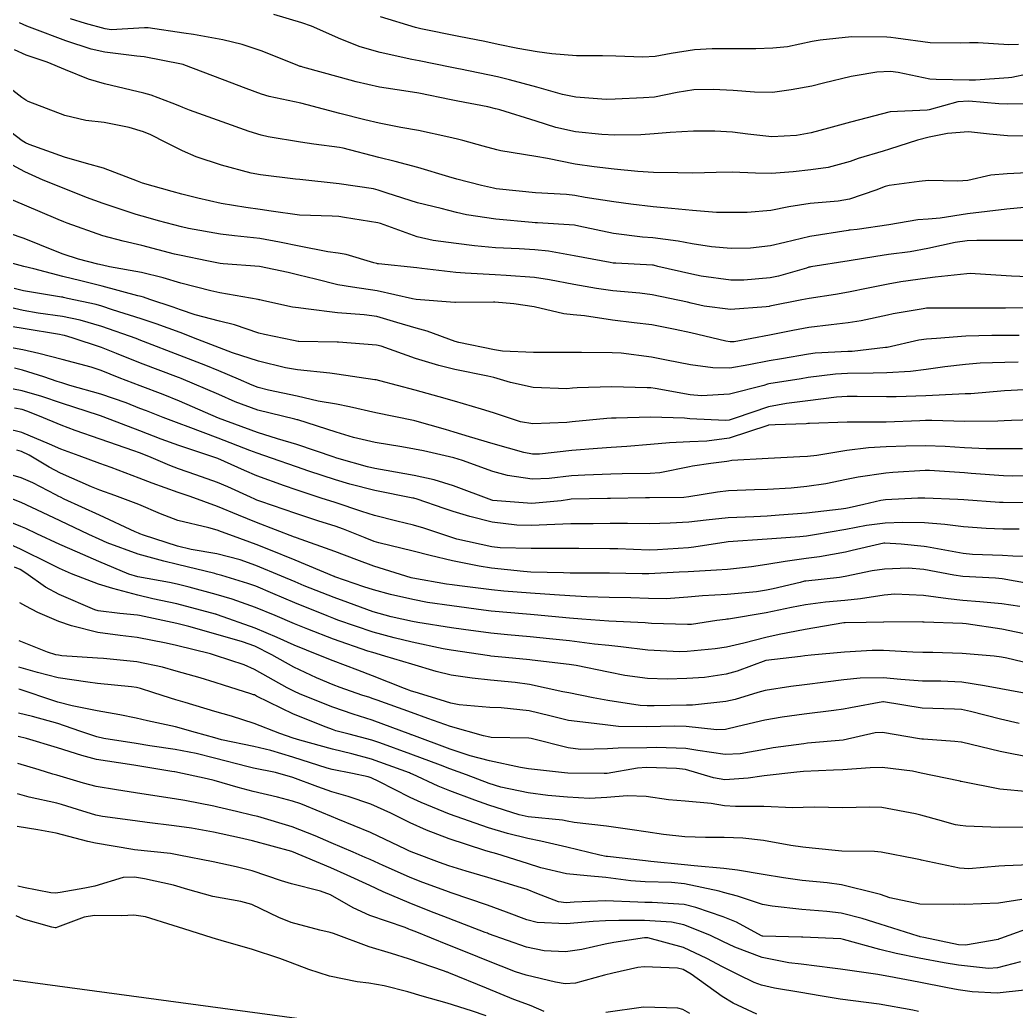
# Model space of a CAD drawing. Header units: metres. Extents: x 307586 to 320046, y 7427249 to 7434250.
# Drawn here: x 319321.3 to 319372, y 7429033.7 to 7429084.1 of the extents above; entities that cross this region are included whole.
import ezdxf

# ---------------------------------------------------------------- set-up
doc = ezdxf.new("R2010")
doc.units = ezdxf.units.M
doc.header["$MEASUREMENT"] = 0
for name, color, linetype in [('Curvas de Nivel 1m', 11, 'Continuous'), ('Curvas de Nivel 5m', 15, 'Continuous'), ('Hidrografia', 140, 'Continuous')]:
    doc.layers.add(name, color=color, linetype=linetype)

msp = doc.modelspace()

# ---------------------------------------------------------------- linework, layer by layer
at = {"layer": 'Curvas de Nivel 1m', "flags": 128}
for points, elevation in [([(319372.583, 7429081.36), (319371.786, 7429081.193), (319371.61, 7429081.173), (319369.939, 7429081.056), (319369.608, 7429081.054), (319367.938, 7429081.085), (319367.608, 7429081.101), (319366.003, 7429081.436), (319365.613, 7429081.493), (319364.91, 7429081.451), (319363.802, 7429081.275), (319363.609, 7429081.237), (319362.194, 7429080.894), (319361.602, 7429080.749), (319360.548, 7429080.551), (319359.597, 7429080.432), (319358.686, 7429080.434), (319357.598, 7429080.518), (319356.576, 7429080.572), (319355.598, 7429080.559), (319354.741, 7429080.428), (319353.592, 7429080.194), (319353.039, 7429080.148), (319351.59, 7429080.079), (319351.131, 7429080.073), (319349.591, 7429080.187), (319348.907, 7429080.326), (319347.598, 7429080.695), (319346.204, 7429081.074), (319345.606, 7429081.215), (319343.71, 7429081.61), (319343.612, 7429081.629), (319343.185, 7429081.714), (319341.616, 7429082.033), (319341.24, 7429082.11), (319339.62, 7429082.452), (319338.602, 7429082.745), (319337.626, 7429083.137), (319336.133, 7429083.795), (319335.635, 7429083.974), (319334.217, 7429084.4)], 811), ([(319372.122, 7429082.871), (319371.628, 7429082.846), (319370.071, 7429082.943), (319369.629, 7429082.95), (319369.162, 7429082.931), (319367.628, 7429082.951), (319365.878, 7429083.19), (319365.631, 7429083.23), (319365.43, 7429083.242), (319363.631, 7429083.251), (319362.026, 7429083.089), (319361.628, 7429083.011), (319360.372, 7429082.756), (319359.625, 7429082.675), (319358.754, 7429082.653), (319357.624, 7429082.64), (319356.529, 7429082.645), (319355.623, 7429082.598), (319354.448, 7429082.404), (319353.62, 7429082.257), (319352.999, 7429082.216), (319351.62, 7429082.28), (319350.947, 7429082.289), (319349.619, 7429082.283), (319348.366, 7429082.394), (319347.621, 7429082.496), (319346.635, 7429082.657), (319345.625, 7429082.87), (319344.948, 7429083.012), (319343.629, 7429083.279), (319341.694, 7429083.668), (319341.632, 7429083.682), (319341.426, 7429083.732), (319339.638, 7429084.272)], 812), ([(319372.724, 7429078.206), (319371.571, 7429078.217), (319370.643, 7429078.309), (319369.573, 7429078.421), (319368.508, 7429078.342), (319367.57, 7429078.15), (319366.989, 7429078.006), (319365.564, 7429077.546), (319365.238, 7429077.445), (319363.963, 7429077.058), (319363.555, 7429076.916), (319362.428, 7429076.602), (319361.548, 7429076.483), (319360.66, 7429076.385), (319359.545, 7429076.295), (319358.742, 7429076.325), (319357.545, 7429076.374), (319356.736, 7429076.357), (319355.544, 7429076.326), (319354.779, 7429076.337), (319353.544, 7429076.354), (319352.743, 7429076.4), (319351.547, 7429076.53), (319350.529, 7429076.639), (319349.55, 7429076.783), (319348.148, 7429077.057), (319347.555, 7429077.159), (319345.777, 7429077.461), (319345.56, 7429077.506), (319344.876, 7429077.69), (319343.84, 7429077.98), (319343.566, 7429078.05), (319343.126, 7429078.156), (319341.571, 7429078.489), (319340.669, 7429078.642), (319339.574, 7429078.855), (319338.846, 7429079.032), (319337.579, 7429079.354), (319335.914, 7429079.797), (319335.584, 7429079.878), (319333.98, 7429080.218), (319333.588, 7429080.332), (319332.798, 7429080.63), (319331.595, 7429081.079), (319329.637, 7429081.836), (319329.603, 7429081.846), (319329.587, 7429081.854), (319329.506, 7429081.871), (319327.608, 7429082.236), (319327.232, 7429082.28), (319325.611, 7429082.479), (319324.911, 7429082.633), (319323.619, 7429083.045), (319321.899, 7429083.697), (319321.63, 7429083.804), (319321.256, 7429083.974)], 809), ([(319372.574, 7429076.328), (319371.547, 7429076.281), (319370.71, 7429076.213), (319369.541, 7429075.95), (319369.036, 7429075.903), (319367.541, 7429075.942), (319367.074, 7429075.89), (319365.537, 7429075.692), (319365.336, 7429075.643), (319364.866, 7429075.45), (319363.528, 7429074.997), (319362.939, 7429074.888), (319361.526, 7429074.769), (319360.426, 7429074.599), (319359.522, 7429074.425), (319358.313, 7429074.32), (319357.521, 7429074.312), (319356.744, 7429074.324), (319355.521, 7429074.416), (319354.466, 7429074.52), (319353.523, 7429074.612), (319352.382, 7429074.744), (319351.525, 7429074.858), (319350.07, 7429075.082), (319349.528, 7429075.181), (319349.118, 7429075.225), (319347.529, 7429075.318), (319345.705, 7429075.504), (319345.531, 7429075.526), (319345.396, 7429075.547), (319344.785, 7429075.691), (319343.537, 7429076.011), (319343.119, 7429076.135), (319341.546, 7429076.6), (319340.388, 7429076.904), (319339.553, 7429077.119), (319337.745, 7429077.593), (319337.561, 7429077.627), (319336.244, 7429077.793), (319335.564, 7429077.89), (319333.916, 7429078.174), (319333.567, 7429078.257), (319332.958, 7429078.447), (319331.574, 7429078.928), (319329.915, 7429079.531), (319329.581, 7429079.66), (319329.429, 7429079.72), (319329.031, 7429079.878), (319327.974, 7429080.281), (319327.588, 7429080.393), (319326.951, 7429080.545), (319325.592, 7429080.87), (319324.768, 7429081.105), (319323.599, 7429081.584), (319322.664, 7429081.959), (319321.608, 7429082.329), (319321, 7429082.588)], 808), ([(319372.778, 7429074.604), (319371.524, 7429074.493), (319370.53, 7429074.372), (319369.521, 7429074.243), (319368.14, 7429074.032), (319367.519, 7429073.98), (319367.006, 7429073.937), (319365.515, 7429073.683), (319363.919, 7429073.456), (319363.554, 7429073.418), (319363.512, 7429073.412), (319363.455, 7429073.403), (319361.509, 7429073.089), (319360.221, 7429072.788), (319359.504, 7429072.623), (319358.484, 7429072.506), (319357.502, 7429072.488), (319356.493, 7429072.561), (319355.505, 7429072.723), (319354.79, 7429072.851), (319353.507, 7429073.02), (319352.975, 7429073.063), (319351.509, 7429073.243), (319349.747, 7429073.628), (319349.513, 7429073.669), (319347.643, 7429073.787), (319347.514, 7429073.796), (319347.37, 7429073.806), (319345.516, 7429073.972), (319344.019, 7429074.203), (319343.519, 7429074.319), (319342.725, 7429074.514), (319341.524, 7429074.803), (319339.978, 7429075.296), (319339.53, 7429075.459), (319339.294, 7429075.517), (319337.533, 7429075.78), (319335.536, 7429075.997), (319335.322, 7429076.017), (319333.539, 7429076.229), (319333.052, 7429076.323), (319331.546, 7429076.732), (319330.262, 7429077.154), (319329.557, 7429077.451), (319328.718, 7429077.883), (319327.946, 7429078.274), (319327.568, 7429078.424), (319326.841, 7429078.636), (319325.573, 7429078.89), (319324.646, 7429079.006), (319323.576, 7429079.252), (319321.709, 7429079.969), (319321.584, 7429080.033), (319321.386, 7429080.171), (319319.599, 7429081.549)], 807), ([(319373.046, 7429072.885), (319371.508, 7429072.896), (319370.008, 7429072.885), (319369.508, 7429072.877), (319368.9, 7429072.792), (319367.504, 7429072.482), (319366.608, 7429072.323), (319365.5, 7429072.176), (319364.86, 7429072.085), (319363.497, 7429071.86), (319361.552, 7429071.547), (319361.493, 7429071.538), (319361.456, 7429071.528), (319361.336, 7429071.492), (319359.914, 7429071.078), (319359.485, 7429070.999), (319358.133, 7429070.88), (319357.483, 7429070.873), (319355.963, 7429071.078), (319355.487, 7429071.176), (319353.765, 7429071.577), (319353.543, 7429071.629), (319353.493, 7429071.634), (319351.617, 7429071.732), (319351.494, 7429071.745), (319351.332, 7429071.775), (319349.498, 7429072.111), (319348.197, 7429072.347), (319347.501, 7429072.423), (319346.708, 7429072.461), (319345.501, 7429072.526), (319344.423, 7429072.617), (319343.503, 7429072.734), (319342.332, 7429072.894), (319341.506, 7429073.076), (319339.634, 7429073.749), (319339.513, 7429073.786), (319337.807, 7429074.067), (319337.516, 7429074.11), (319337.174, 7429074.125), (319335.517, 7429074.18), (319334.083, 7429074.386), (319333.519, 7429074.472), (319332.789, 7429074.569), (319331.522, 7429074.778), (319330.345, 7429075.042), (319329.527, 7429075.255), (319329.04, 7429075.389), (319327.532, 7429075.806), (319327.266, 7429075.903), (319325.543, 7429076.573), (319324.675, 7429076.804), (319323.551, 7429077.133), (319321.747, 7429077.781), (319321.561, 7429077.861), (319321.39, 7429077.972), (319319.576, 7429079.335)], 806), ([(319373.342, 7429069.465), (319371.464, 7429069.456), (319371.381, 7429069.454), (319369.464, 7429069.455), (319369.399, 7429069.456), (319367.463, 7429069.451), (319367.437, 7429069.446), (319367.279, 7429069.422), (319365.743, 7429069.154), (319365.459, 7429069.095), (319364.112, 7429068.798), (319363.455, 7429068.696), (319362.589, 7429068.607), (319361.453, 7429068.464), (319360.632, 7429068.317), (319359.449, 7429068.075), (319357.651, 7429067.743), (319357.445, 7429067.729), (319357.226, 7429067.761), (319355.449, 7429068.186), (319354.648, 7429068.37), (319353.453, 7429068.592), (319352.565, 7429068.704), (319351.455, 7429068.841), (319350.029, 7429069.053), (319349.458, 7429069.103), (319348.975, 7429069.154), (319347.461, 7429069.509), (319346.43, 7429069.67), (319345.464, 7429069.748), (319345.393, 7429069.752), (319343.463, 7429069.73), (319343.43, 7429069.734), (319341.465, 7429069.893), (319341.269, 7429069.929), (319339.472, 7429070.338), (319338.216, 7429070.51), (319337.472, 7429070.642), (319336.336, 7429070.929), (319335.476, 7429071.129), (319334.933, 7429071.263), (319333.48, 7429071.564), (319331.627, 7429071.703), (319331.482, 7429071.719), (319330.795, 7429071.857), (319329.487, 7429072.125), (319329.159, 7429072.203), (319327.494, 7429072.635), (319326.546, 7429072.861), (319325.501, 7429073.135), (319323.692, 7429073.766), (319323.511, 7429073.837), (319323.234, 7429073.953), (319321.52, 7429074.695), (319320.305, 7429075.202)], 804), ([(319372.156, 7429068.065), (319371.45, 7429068.06), (319370.766, 7429068.061), (319369.449, 7429068.019), (319367.947, 7429067.912), (319367.447, 7429067.87), (319367.056, 7429067.815), (319365.443, 7429067.454), (319365.352, 7429067.441), (319363.65, 7429067.248), (319363.44, 7429067.235), (319361.771, 7429067.152), (319361.437, 7429067.112), (319360.062, 7429066.875), (319359.432, 7429066.774), (319358.387, 7429066.568), (319357.426, 7429066.402), (319356.561, 7429066.414), (319355.428, 7429066.562), (319354.204, 7429066.799), (319353.434, 7429066.957), (319351.887, 7429067.153), (319351.436, 7429067.178), (319349.87, 7429067.192), (319349.436, 7429067.188), (319347.9, 7429067.189), (319347.436, 7429067.191), (319345.853, 7429067.26), (319345.438, 7429067.325), (319343.625, 7429067.698), (319343.443, 7429067.751), (319342.011, 7429068.284), (319341.45, 7429068.437), (319340.468, 7429068.725), (319339.456, 7429069.022), (319338.806, 7429069.11), (319337.457, 7429069.205), (319335.845, 7429069.41), (319335.46, 7429069.461), (319335.163, 7429069.506), (319333.708, 7429069.826), (319333.505, 7429069.871), (319333.463, 7429069.879), (319333.407, 7429069.887), (319331.467, 7429070.229), (319330.999, 7429070.323), (319329.471, 7429070.726), (319328.585, 7429070.994), (319327.477, 7429071.261), (319325.842, 7429071.553), (319325.48, 7429071.632), (319325.249, 7429071.692), (319324.261, 7429071.938), (319323.487, 7429072.19), (319323.09, 7429072.353), (319321.498, 7429072.995), (319319.996, 7429073.495)], 803), ([(319372.101, 7429066.692), (319371.433, 7429066.679), (319370.167, 7429066.647), (319369.431, 7429066.588), (319368.375, 7429066.459), (319367.426, 7429066.324), (319366.624, 7429066.229), (319365.424, 7429066.165), (319364.729, 7429066.141), (319363.423, 7429066.119), (319362.805, 7429066.086), (319361.419, 7429065.916), (319361.055, 7429065.857), (319359.414, 7429065.592), (319359.348, 7429065.577), (319359.155, 7429065.514), (319357.408, 7429065.078), (319355.981, 7429064.98), (319355.408, 7429065.037), (319353.625, 7429065.364), (319353.411, 7429065.387), (319353.218, 7429065.39), (319351.411, 7429065.443), (319349.647, 7429065.391), (319349.41, 7429065.374), (319349.124, 7429065.348), (319347.41, 7429065.407), (319346.265, 7429065.671), (319345.417, 7429065.921), (319345.112, 7429065.989), (319343.422, 7429066.33), (319342.604, 7429066.534), (319341.43, 7429066.89), (319339.678, 7429067.508), (319339.44, 7429067.565), (319337.497, 7429067.724), (319337.442, 7429067.726), (319335.487, 7429067.755), (319335.442, 7429067.757), (319335.207, 7429067.802), (319333.729, 7429068.101), (319333.447, 7429068.184), (319332.209, 7429068.601), (319331.452, 7429068.792), (319330.214, 7429069.104), (319329.458, 7429069.359), (319329.078, 7429069.495), (319327.891, 7429069.894), (319327.572, 7429070.006), (319327.464, 7429070.034), (319327.29, 7429070.077), (319325.469, 7429070.569), (319324.377, 7429070.842), (319323.474, 7429071.064), (319321.998, 7429071.444), (319321.479, 7429071.574), (319319.896, 7429071.986)], 802), ([(319373.413, 7429065.34), (319371.412, 7429065.238), (319369.705, 7429065.092), (319369.41, 7429065.082), (319369.086, 7429065.071), (319367.408, 7429064.978), (319365.902, 7429064.941), (319365.408, 7429064.939), (319363.911, 7429064.952), (319363.408, 7429064.95), (319362.854, 7429064.915), (319361.405, 7429064.732), (319360.306, 7429064.599), (319359.402, 7429064.425), (319357.707, 7429063.846), (319357.395, 7429063.754), (319357.199, 7429063.738), (319355.396, 7429063.821), (319355.116, 7429063.843), (319353.396, 7429063.908), (319351.647, 7429063.858), (319351.395, 7429063.848), (319351.167, 7429063.84), (319349.393, 7429063.661), (319349.123, 7429063.634), (319347.392, 7429063.562), (319346.763, 7429063.666), (319345.397, 7429064.119), (319344.782, 7429064.303), (319343.403, 7429064.712), (319342.637, 7429064.943), (319341.408, 7429065.274), (319339.6, 7429065.748), (319339.414, 7429065.799), (319339.356, 7429065.808), (319337.418, 7429066.097), (319337.064, 7429066.138), (319335.421, 7429066.311), (319334.813, 7429066.415), (319333.427, 7429066.745), (319332.103, 7429067.17), (319331.437, 7429067.429), (319330.347, 7429067.861), (319329.446, 7429068.206), (319328.221, 7429068.659), (319327.453, 7429068.913), (319326.004, 7429069.368), (319325.459, 7429069.548), (319325.164, 7429069.628), (319323.709, 7429069.946), (319323.506, 7429069.992), (319323.463, 7429070.002), (319323.398, 7429070.016), (319321.467, 7429070.337), (319320.99, 7429070.452)], 801), ([(319372.323, 7429062.296), (319371.382, 7429062.282), (319370.473, 7429062.288), (319369.382, 7429062.343), (319368.391, 7429062.413), (319367.383, 7429062.448), (319366.388, 7429062.425), (319365.382, 7429062.384), (319364.491, 7429062.339), (319363.38, 7429062.209), (319361.851, 7429061.956), (319361.377, 7429061.902), (319360.993, 7429061.878), (319359.376, 7429061.796), (319357.533, 7429061.696), (319357.374, 7429061.669), (319357.267, 7429061.648), (319356.467, 7429061.549), (319355.525, 7429061.404), (319355.37, 7429061.371), (319353.864, 7429061.076), (319353.365, 7429061.031), (319351.952, 7429061.013), (319351.364, 7429060.995), (319350.039, 7429060.947), (319349.362, 7429060.91), (319348.227, 7429060.78), (319347.359, 7429060.74), (319346.102, 7429060.932), (319345.365, 7429061.141), (319343.812, 7429061.696), (319343.374, 7429061.831), (319341.835, 7429062.181), (319341.378, 7429062.28), (319340.721, 7429062.395), (319339.376, 7429062.617), (319338.273, 7429062.873), (319337.383, 7429063.139), (319335.426, 7429063.766), (319335.393, 7429063.773), (319335.278, 7429063.801), (319333.397, 7429064.264), (319332.251, 7429064.687), (319331.405, 7429065.058), (319329.495, 7429065.869), (319329.413, 7429065.903), (319329.364, 7429065.921), (319327.424, 7429066.654), (319326.198, 7429067.146), (319325.436, 7429067.44), (319323.946, 7429067.942), (319323.552, 7429068.056), (319323.444, 7429068.08), (319323.293, 7429068.103), (319321.447, 7429068.411), (319320.924, 7429068.499)], 799), ([(319373.367, 7429060.914), (319371.831, 7429060.898), (319371.366, 7429060.914), (319369.72, 7429061.034), (319369.368, 7429061.062), (319367.602, 7429061.184), (319367.369, 7429061.182), (319365.724, 7429061.08), (319365.367, 7429061.049), (319363.97, 7429060.848), (319363.362, 7429060.724), (319362.322, 7429060.512), (319361.356, 7429060.367), (319360.559, 7429060.293), (319359.354, 7429060.219), (319358.677, 7429060.196), (319357.352, 7429060.15), (319356.806, 7429060.091), (319355.347, 7429059.845), (319355.09, 7429059.819), (319353.346, 7429059.801), (319353.132, 7429059.797), (319351.345, 7429059.756), (319351.201, 7429059.755), (319349.344, 7429059.724), (319349.26, 7429059.715), (319348.843, 7429059.637), (319347.341, 7429059.515), (319345.355, 7429059.668), (319345.312, 7429059.68), (319343.354, 7429060.408), (319342.366, 7429060.706), (319341.361, 7429060.94), (319339.923, 7429061.179), (319339.358, 7429061.281), (319338.979, 7429061.376), (319337.545, 7429061.777), (319337.364, 7429061.834), (319337.288, 7429061.857), (319335.374, 7429062.514), (319334.394, 7429062.794), (319333.382, 7429063.116), (319331.393, 7429063.85), (319329.401, 7429064.718), (319328.575, 7429065.053), (319327.409, 7429065.491), (319326.333, 7429065.911), (319325.418, 7429066.271), (319324.909, 7429066.44), (319323.426, 7429066.832), (319322.248, 7429067.14), (319321.433, 7429067.334), (319319.803, 7429067.621)], 798), ([(319373.147, 7429059.542), (319371.346, 7429059.552), (319371.155, 7429059.562), (319369.347, 7429059.69), (319369.032, 7429059.71), (319367.348, 7429059.779), (319366.994, 7429059.778), (319365.347, 7429059.701), (319365.121, 7429059.668), (319364.247, 7429059.451), (319363.512, 7429059.287), (319363.341, 7429059.256), (319363.091, 7429059.214), (319361.338, 7429059.016), (319359.935, 7429058.906), (319359.336, 7429058.862), (319358.645, 7429058.829), (319357.335, 7429058.772), (319356.227, 7429058.658), (319355.333, 7429058.563), (319354.392, 7429058.51), (319353.332, 7429058.478), (319352.218, 7429058.483), (319351.332, 7429058.483), (319350.478, 7429058.472), (319349.331, 7429058.468), (319348.107, 7429058.425), (319347.33, 7429058.392), (319346.588, 7429058.41), (319345.332, 7429058.558), (319344.182, 7429058.844), (319343.337, 7429059.106), (319342.882, 7429059.251), (319341.501, 7429059.728), (319341.344, 7429059.777), (319341.287, 7429059.787), (319339.347, 7429060.164), (319338.076, 7429060.494), (319337.352, 7429060.717), (319335.99, 7429061.16), (319335.359, 7429061.375), (319334.099, 7429061.813), (319333.367, 7429062.065), (319332.992, 7429062.202), (319331.378, 7429062.828), (319329.845, 7429063.406), (319329.389, 7429063.576), (319328.582, 7429063.882), (319327.721, 7429064.22), (319327.397, 7429064.349), (319326.685, 7429064.622), (319325.404, 7429065.072), (319323.832, 7429065.513), (319323.41, 7429065.641), (319323.184, 7429065.717), (319322.504, 7429065.954), (319321.418, 7429066.3), (319321.003, 7429066.39)], 797), ([(319372.167, 7429058.194), (319371.331, 7429058.209), (319370.472, 7429058.238), (319369.332, 7429058.323), (319368.372, 7429058.443), (319367.334, 7429058.515), (319366.233, 7429058.532), (319365.334, 7429058.513), (319364.392, 7429058.39), (319363.33, 7429058.184), (319361.747, 7429057.904), (319361.327, 7429057.853), (319361, 7429057.819), (319359.325, 7429057.684), (319357.335, 7429057.552), (319357.249, 7429057.541), (319355.587, 7429057.289), (319355.318, 7429057.259), (319353.742, 7429057.15), (319353.316, 7429057.14), (319351.724, 7429057.196), (319351.317, 7429057.207), (319349.733, 7429057.209), (319349.317, 7429057.209), (319347.751, 7429057.219), (319347.316, 7429057.221), (319345.737, 7429057.256), (319345.317, 7429057.307), (319343.533, 7429057.698), (319343.324, 7429057.759), (319341.85, 7429058.244), (319341.33, 7429058.399), (319340.47, 7429058.601), (319339.334, 7429058.895), (319338.684, 7429059.107), (319337.341, 7429059.561), (319336.629, 7429059.787), (319335.347, 7429060.201), (319334.754, 7429060.401), (319333.354, 7429060.916), (319332.711, 7429061.185), (319331.362, 7429061.793), (319331.207, 7429061.852), (319329.372, 7429062.455), (319328.478, 7429062.782), (319327.383, 7429063.207), (319325.522, 7429063.919), (319325.393, 7429063.963), (319325.328, 7429063.986), (319323.4, 7429064.61), (319322.407, 7429064.959), (319321.406, 7429065.248), (319319.869, 7429065.524)], 796), ([(319373.101, 7429055.343), (319371.298, 7429055.679), (319370.959, 7429055.713), (319369.299, 7429055.791), (319368.841, 7429055.856), (319367.304, 7429056.145), (319366.509, 7429056.224), (319365.304, 7429056.172), (319364.674, 7429056.074), (319363.298, 7429055.784), (319363.018, 7429055.744), (319361.294, 7429055.557), (319361.235, 7429055.55), (319361.006, 7429055.493), (319359.636, 7429055.16), (319359.289, 7429055.089), (319358.783, 7429055.013), (319357.286, 7429054.883), (319356.036, 7429054.802), (319355.285, 7429054.735), (319354.191, 7429054.663), (319353.284, 7429054.67), (319352.391, 7429054.7), (319351.284, 7429054.724), (319350.152, 7429054.753), (319349.285, 7429054.808), (319348.509, 7429054.865), (319347.286, 7429054.938), (319345.916, 7429055.044), (319345.287, 7429055.112), (319343.672, 7429055.313), (319343.29, 7429055.368), (319342.996, 7429055.41), (319341.293, 7429055.711), (319341.21, 7429055.731), (319339.301, 7429056.317), (319338.435, 7429056.634), (319337.312, 7429057.07), (319335.357, 7429057.765), (319335.323, 7429057.777), (319335.267, 7429057.801), (319333.33, 7429058.544), (319332.408, 7429058.908), (319331.338, 7429059.348), (319329.951, 7429059.864), (319329.345, 7429060.072), (319328.009, 7429060.55), (319327.352, 7429060.803), (319325.931, 7429061.34), (319325.359, 7429061.547), (319324.302, 7429061.931), (319323.368, 7429062.276), (319322.786, 7429062.535), (319321.38, 7429063.12), (319319.9, 7429063.47)], 794), ([(319372.185, 7429054.26), (319371.283, 7429054.402), (319370.157, 7429054.508), (319369.285, 7429054.572), (319368.544, 7429054.659), (319367.287, 7429054.83), (319365.836, 7429054.886), (319365.287, 7429054.835), (319364.079, 7429054.658), (319363.284, 7429054.577), (319362.298, 7429054.49), (319361.282, 7429054.355), (319360.563, 7429054.214), (319359.277, 7429053.95), (319357.358, 7429053.623), (319357.274, 7429053.615), (319357.206, 7429053.608), (319356.762, 7429053.545), (319355.475, 7429053.354), (319355.271, 7429053.341), (319353.444, 7429053.405), (319353.271, 7429053.418), (319353.116, 7429053.427), (319351.272, 7429053.521), (319349.893, 7429053.624), (319349.273, 7429053.677), (319347.458, 7429053.84), (319347.275, 7429053.855), (319347.068, 7429053.869), (319345.276, 7429054.033), (319344.887, 7429054.073), (319343.279, 7429054.292), (319342.037, 7429054.475), (319341.282, 7429054.62), (319340.147, 7429054.879), (319339.287, 7429055.11), (319338.798, 7429055.267), (319337.325, 7429055.78), (319337.293, 7429055.792), (319337.275, 7429055.798), (319335.305, 7429056.624), (319333.953, 7429057.174), (319333.317, 7429057.426), (319332.164, 7429057.837), (319331.543, 7429058.065), (319331.326, 7429058.149), (319330.91, 7429058.271), (319329.331, 7429058.635), (319328.434, 7429058.983), (319327.339, 7429059.459), (319326.116, 7429059.912), (319325.346, 7429060.183), (319324.92, 7429060.352), (319323.354, 7429061.053), (319322.767, 7429061.359), (319321.754, 7429061.964), (319321.366, 7429062.155), (319321.122, 7429062.217)], 793), ([(319372.728, 7429052.808), (319371.27, 7429053.106), (319369.464, 7429053.388), (319369.273, 7429053.406), (319367.326, 7429053.472), (319367.273, 7429053.476), (319367.216, 7429053.478), (319365.273, 7429053.464), (319365.247, 7429053.466), (319364.373, 7429053.449), (319363.301, 7429053.431), (319363.273, 7429053.43), (319363.238, 7429053.426), (319361.269, 7429053.103), (319359.936, 7429052.834), (319359.265, 7429052.683), (319358.138, 7429052.403), (319357.26, 7429052.204), (319356.686, 7429052.119), (319355.257, 7429051.97), (319354.86, 7429051.961), (319353.258, 7429052.051), (319351.871, 7429052.212), (319351.26, 7429052.274), (319350.531, 7429052.347), (319349.262, 7429052.516), (319348.245, 7429052.628), (319347.263, 7429052.715), (319346.116, 7429052.819), (319345.265, 7429052.906), (319343.872, 7429053.088), (319343.265, 7429053.177), (319341.537, 7429053.458), (319341.27, 7429053.509), (319340.184, 7429053.741), (319339.275, 7429053.992), (319337.975, 7429054.465), (319337.282, 7429054.73), (319335.76, 7429055.323), (319335.29, 7429055.517), (319334.603, 7429055.807), (319333.301, 7429056.345), (319332.498, 7429056.639), (319331.309, 7429056.954), (319330.001, 7429057.174), (319329.315, 7429057.331), (319327.567, 7429057.896), (319327.395, 7429057.97), (319327.324, 7429058), (319327.155, 7429058.071), (319325.333, 7429058.906), (319323.543, 7429059.736), (319323.342, 7429059.831), (319323.267, 7429059.866), (319323.116, 7429059.943), (319321.94, 7429060.553), (319321.351, 7429060.814), (319320.204, 7429061.132)], 792), ([(319372.733, 7429051.348), (319371.527, 7429051.638), (319371.256, 7429051.694), (319370.886, 7429051.744), (319369.258, 7429051.866), (319367.764, 7429051.918), (319367.258, 7429051.928), (319366.739, 7429051.944), (319365.259, 7429052.021), (319364.681, 7429052.023), (319363.258, 7429051.942), (319361.566, 7429051.795), (319361.255, 7429051.748), (319361.032, 7429051.715), (319359.253, 7429051.51), (319357.806, 7429050.97), (319357.242, 7429050.821), (319356.131, 7429050.66), (319355.238, 7429050.595), (319354.238, 7429050.57), (319353.238, 7429050.599), (319352.078, 7429050.759), (319351.243, 7429050.924), (319349.612, 7429051.262), (319349.248, 7429051.321), (319347.37, 7429051.539), (319347.251, 7429051.553), (319346.013, 7429051.672), (319345.254, 7429051.741), (319345.186, 7429051.749), (319343.248, 7429052.041), (319342.839, 7429052.116), (319341.254, 7429052.457), (319340.331, 7429052.665), (319339.261, 7429052.958), (319337.477, 7429053.57), (319337.271, 7429053.648), (319336.925, 7429053.783), (319335.28, 7429054.46), (319334.167, 7429054.929), (319333.288, 7429055.292), (319332.893, 7429055.43), (319331.556, 7429055.846), (319331.294, 7429055.919), (319331.202, 7429055.943), (319329.301, 7429056.401), (319328.615, 7429056.568), (319327.308, 7429056.926), (319325.723, 7429057.509), (319325.319, 7429057.685), (319324.791, 7429057.925), (319323.33, 7429058.618), (319322.433, 7429059.052), (319321.339, 7429059.56), (319320.256, 7429059.981)], 791), ([(319372.165, 7429048.308), (319371.215, 7429048.534), (319369.676, 7429048.928), (319369.219, 7429049.025), (319368.868, 7429049.044), (319367.22, 7429049.085), (319365.245, 7429049.418), (319365.223, 7429049.421), (319363.569, 7429049.107), (319363.219, 7429049.047), (319362.729, 7429048.978), (319361.216, 7429048.787), (319360.086, 7429048.629), (319359.213, 7429048.478), (319357.834, 7429048.155), (319357.208, 7429048.004), (319356.767, 7429047.985), (319355.209, 7429048.158), (319354.595, 7429048.18), (319353.209, 7429048.142), (319351.764, 7429048.157), (319351.209, 7429048.218), (319350.521, 7429048.306), (319349.211, 7429048.464), (319348.264, 7429048.694), (319347.216, 7429048.951), (319345.791, 7429049.1), (319345.217, 7429049.127), (319343.654, 7429049.26), (319343.219, 7429049.353), (319342.955, 7429049.438), (319342.011, 7429049.718), (319341.403, 7429049.906), (319341.225, 7429049.964), (319340.87, 7429050.09), (319339.233, 7429050.738), (319338.494, 7429051.02), (319337.24, 7429051.492), (319336.498, 7429051.787), (319335.25, 7429052.296), (319334.384, 7429052.681), (319333.263, 7429053.167), (319331.348, 7429053.849), (319331.289, 7429053.865), (319331.273, 7429053.872), (319331.246, 7429053.878), (319329.278, 7429054.407), (319328.053, 7429054.66), (319327.282, 7429054.834), (319326.013, 7429055.185), (319325.288, 7429055.405), (319323.907, 7429055.934), (319323.297, 7429056.201), (319322.816, 7429056.432), (319321.311, 7429057.18), (319319.512, 7429057.988)], 789), ([(319373.19, 7429046.488), (319371.789, 7429046.767), (319371.196, 7429046.888), (319369.229, 7429047.363), (319369.203, 7429047.366), (319368.89, 7429047.395), (319367.294, 7429047.509), (319367.204, 7429047.513), (319367.093, 7429047.533), (319365.207, 7429047.848), (319364.82, 7429047.831), (319363.203, 7429047.46), (319361.386, 7429047.302), (319361.2, 7429047.283), (319359.638, 7429047.064), (319359.195, 7429046.995), (319357.95, 7429046.77), (319357.191, 7429046.726), (319355.802, 7429046.945), (319355.195, 7429047.039), (319353.69, 7429047.081), (319353.195, 7429047.075), (319351.748, 7429047.049), (319351.194, 7429047.017), (319349.821, 7429046.996), (319349.195, 7429047.07), (319347.314, 7429047.546), (319347.201, 7429047.565), (319345.283, 7429047.598), (319345.202, 7429047.609), (319344.881, 7429047.683), (319343.207, 7429048.154), (319342.055, 7429048.561), (319341.214, 7429048.864), (319339.476, 7429049.492), (319339.221, 7429049.583), (319339.096, 7429049.626), (319338.691, 7429049.758), (319337.592, 7429050.14), (319337.228, 7429050.281), (319336.388, 7429050.632), (319335.237, 7429051.184), (319334.112, 7429051.811), (319333.249, 7429052.243), (319332.613, 7429052.469), (319331.258, 7429052.85), (319329.885, 7429053.242), (319329.266, 7429053.401), (319327.369, 7429053.801), (319327.272, 7429053.817), (319326.362, 7429053.909), (319325.274, 7429054.053), (319325.098, 7429054.099), (319323.282, 7429054.872), (319322.581, 7429055.246), (319321.588, 7429055.966), (319321.295, 7429056.142), (319321.001, 7429056.27)], 788), ([(319372.647, 7429044.827), (319371.169, 7429044.972), (319369.198, 7429045.364), (319369.173, 7429045.367), (319369.155, 7429045.373), (319369.066, 7429045.392), (319367.178, 7429045.788), (319366.72, 7429045.884), (319365.183, 7429046.079), (319364.568, 7429046.061), (319363.18, 7429045.96), (319362.71, 7429045.937), (319361.179, 7429045.866), (319360.834, 7429045.837), (319359.175, 7429045.651), (319359.05, 7429045.636), (319358.367, 7429045.522), (319357.172, 7429045.436), (319356.594, 7429045.546), (319355.179, 7429045.966), (319354.718, 7429046.026), (319353.18, 7429046.065), (319352.727, 7429046.04), (319351.175, 7429045.772), (319351.027, 7429045.76), (319349.175, 7429045.79), (319349.003, 7429045.806), (319347.178, 7429046.012), (319346.768, 7429046.075), (319345.184, 7429046.408), (319344.211, 7429046.666), (319343.193, 7429047.007), (319341.236, 7429047.73), (319341.211, 7429047.738), (319341.186, 7429047.747), (319339.21, 7429048.479), (319338.243, 7429048.794), (319337.217, 7429049.14), (319335.544, 7429049.797), (319335.224, 7429049.948), (319334.896, 7429050.133), (319333.235, 7429051.062), (319332.7, 7429051.291), (319331.242, 7429051.777), (319330.985, 7429051.853), (319329.249, 7429052.284), (319328.726, 7429052.403), (319327.255, 7429052.683), (319326.379, 7429052.786), (319325.258, 7429052.943), (319323.914, 7429053.283), (319323.266, 7429053.495), (319322.188, 7429053.956), (319321.586, 7429054.275), (319321.278, 7429054.452)], 787), ([(319372.837, 7429043.032), (319371.149, 7429043.015), (319369.445, 7429043.092), (319369.15, 7429043.115), (319368.915, 7429043.158), (319368.024, 7429043.407), (319367.333, 7429043.595), (319367.155, 7429043.644), (319366.873, 7429043.706), (319365.159, 7429044.03), (319364.549, 7429044.056), (319363.159, 7429044.023), (319361.731, 7429044.054), (319361.158, 7429044.034), (319360.63, 7429044.023), (319359.159, 7429044.092), (319357.72, 7429044.093), (319357.159, 7429044.129), (319356.475, 7429044.231), (319355.161, 7429044.357), (319354.31, 7429044.42), (319353.163, 7429044.593), (319352.202, 7429044.634), (319351.162, 7429044.537), (319350.28, 7429044.5), (319349.162, 7429044.564), (319348.16, 7429044.642), (319347.164, 7429044.774), (319345.765, 7429045.076), (319345.169, 7429045.265), (319344.029, 7429045.691), (319343.178, 7429046.009), (319342.702, 7429046.185), (319341.188, 7429046.748), (319339.611, 7429047.332), (319339.199, 7429047.463), (319338.041, 7429047.767), (319337.369, 7429047.942), (319337.205, 7429047.998), (319336.869, 7429048.12), (319335.213, 7429048.794), (319333.334, 7429049.707), (319333.222, 7429049.762), (319333.177, 7429049.775), (319333.039, 7429049.823), (319331.647, 7429050.263), (319331.228, 7429050.397), (319330.461, 7429050.627), (319329.234, 7429050.977), (319328.535, 7429051.179), (319327.238, 7429051.454), (319325.543, 7429051.614), (319325.24, 7429051.631), (319323.425, 7429051.754), (319323.241, 7429051.782), (319323.111, 7429051.811), (319322.681, 7429051.948), (319321.251, 7429052.52)], 786), ([(319372.297, 7429039.352), (319371.101, 7429039.17), (319369.381, 7429039.106), (319369.1, 7429039.11), (319368.807, 7429039.101), (319367.1, 7429039.113), (319365.577, 7429039.435), (319365.105, 7429039.602), (319364.888, 7429039.66), (319363.112, 7429040.092), (319362.377, 7429040.208), (319361.115, 7429040.323), (319360.155, 7429040.462), (319359.12, 7429040.627), (319357.812, 7429040.841), (319357.124, 7429040.938), (319355.61, 7429041.071), (319355.126, 7429041.121), (319353.414, 7429041.291), (319353.129, 7429041.32), (319351.207, 7429041.534), (319351.132, 7429041.548), (319350.806, 7429041.613), (319349.137, 7429042.023), (319347.811, 7429042.321), (319347.141, 7429042.459), (319346.102, 7429042.712), (319345.143, 7429043.009), (319343.153, 7429043.7), (319341.719, 7429044.282), (319341.161, 7429044.539), (319339.55, 7429045.365), (319339.171, 7429045.546), (319339.018, 7429045.599), (319338.22, 7429045.764), (319337.176, 7429045.97), (319336.92, 7429046.039), (319335.185, 7429046.604), (319334.061, 7429046.941), (319333.193, 7429047.147), (319331.555, 7429047.488), (319331.199, 7429047.576), (319330.225, 7429047.86), (319329.206, 7429048.142), (319327.772, 7429048.455), (319327.21, 7429048.575), (319326.372, 7429048.748), (319325.213, 7429048.956), (319323.942, 7429049.206), (319323.218, 7429049.404), (319322.807, 7429049.534), (319321.508, 7429049.966), (319321.294, 7429050.04), (319321.224, 7429050.059)], 784), ([(319373.09, 7429038.042), (319371.201, 7429037.368), (319371.115, 7429037.337), (319371.082, 7429037.325), (319369.435, 7429037.029), (319369.078, 7429037.047), (319367.309, 7429037.417), (319367.125, 7429037.461), (319367.083, 7429037.469), (319367.022, 7429037.482), (319365.089, 7429038.095), (319364.161, 7429038.38), (319363.095, 7429038.652), (319362.372, 7429038.747), (319361.096, 7429038.84), (319359.588, 7429039.015), (319359.099, 7429039.105), (319358.787, 7429039.202), (319357.812, 7429039.529), (319357.106, 7429039.718), (319356.878, 7429039.771), (319355.112, 7429040.149), (319354.454, 7429040.225), (319353.113, 7429040.257), (319352.395, 7429040.309), (319351.116, 7429040.469), (319350.171, 7429040.565), (319349.118, 7429040.654), (319347.813, 7429040.959), (319347.126, 7429041.192), (319345.567, 7429041.676), (319345.125, 7429041.804), (319344.952, 7429041.856), (319343.134, 7429042.438), (319341.979, 7429042.879), (319341.146, 7429043.255), (319340.173, 7429043.74), (319339.157, 7429044.207), (319337.993, 7429044.599), (319337.163, 7429044.831), (319336.459, 7429045.081), (319335.171, 7429045.565), (319334.294, 7429045.809), (319333.176, 7429046.042), (319332.897, 7429046.105), (319331.183, 7429046.552), (319330.265, 7429046.781), (319329.19, 7429046.987), (319327.902, 7429047.179), (319327.194, 7429047.289), (319325.562, 7429047.552), (319325.199, 7429047.634), (319324.337, 7429047.929), (319323.207, 7429048.304), (319321.92, 7429048.669), (319321.212, 7429048.838)], 783), ([(319372.231, 7429036.187), (319371.06, 7429035.868), (319370.594, 7429035.84), (319369.062, 7429036.006), (319368.339, 7429036.126), (319367.067, 7429036.361), (319365.895, 7429036.607), (319365.073, 7429036.802), (319363.219, 7429037.321), (319363.081, 7429037.345), (319361.139, 7429037.432), (319361.082, 7429037.434), (319359.106, 7429037.486), (319359.083, 7429037.489), (319359.039, 7429037.511), (319357.766, 7429038.206), (319357.092, 7429038.475), (319355.699, 7429038.952), (319355.098, 7429039.092), (319353.476, 7429039.199), (319353.099, 7429039.208), (319352.738, 7429039.224), (319351.1, 7429039.282), (319349.51, 7429039.215), (319349.098, 7429039.188), (319348.699, 7429039.236), (319347.61, 7429039.652), (319347.106, 7429039.855), (319346.821, 7429039.947), (319345.111, 7429040.467), (319344.01, 7429040.795), (319343.117, 7429041.074), (319342.647, 7429041.236), (319341.345, 7429041.727), (319341.124, 7429041.821), (319340.956, 7429041.901), (319339.138, 7429042.769), (319337.476, 7429043.447), (319337.15, 7429043.578), (319336.658, 7429043.785), (319335.578, 7429044.217), (319335.159, 7429044.362), (319334.404, 7429044.564), (319333.163, 7429044.851), (319332.387, 7429045.054), (319331.168, 7429045.407), (319330.814, 7429045.498), (319329.173, 7429045.844), (319329.148, 7429045.846), (319329.022, 7429045.872), (319327.177, 7429046.177), (319326.857, 7429046.224), (319325.181, 7429046.485), (319324.429, 7429046.683), (319323.19, 7429047.074), (319321.617, 7429047.543), (319321.198, 7429047.646)], 782), ([(319372.429, 7429034.732), (319371.045, 7429034.581), (319369.773, 7429034.655), (319369.047, 7429034.763), (319368.506, 7429034.856), (319367.05, 7429035.141), (319365.515, 7429035.435), (319365.054, 7429035.523), (319364.955, 7429035.541), (319363.058, 7429035.809), (319362.662, 7429035.863), (319361.062, 7429036.065), (319360.428, 7429036.13), (319359.066, 7429036.402), (319357.684, 7429036.92), (319357.078, 7429037.212), (319356.403, 7429037.547), (319355.088, 7429038.072), (319354.459, 7429038.196), (319353.09, 7429038.279), (319351.771, 7429038.281), (319351.09, 7429038.273), (319350.469, 7429038.236), (319349.088, 7429038.108), (319347.617, 7429038.181), (319347.089, 7429038.315), (319346.05, 7429038.714), (319345.097, 7429039.062), (319343.234, 7429039.699), (319343.103, 7429039.745), (319341.66, 7429040.273), (319341.111, 7429040.491), (319339.779, 7429041.081), (319339.119, 7429041.383), (319338.864, 7429041.497), (319338.249, 7429041.763), (319337.13, 7429042.244), (319336.323, 7429042.6), (319335.142, 7429043.052), (319333.392, 7429043.575), (319333.15, 7429043.634), (319332.318, 7429043.833), (319331.361, 7429044.053), (319331.155, 7429044.101), (319329.679, 7429044.386), (319329.159, 7429044.474), (319327.936, 7429044.664), (319327.162, 7429044.788), (319326.193, 7429044.939), (319325.165, 7429045.11), (319324.514, 7429045.274), (319323.17, 7429045.676), (319322.961, 7429045.734), (319322.268, 7429045.954), (319321.177, 7429046.268)], 781), ([(319358.799, 7429033.514), (319357.592, 7429034.085), (319357.042, 7429034.414), (319355.456, 7429035.556), (319355.056, 7429035.784), (319354.761, 7429035.86), (319353.058, 7429035.922), (319352.75, 7429035.892), (319351.465, 7429035.604), (319351.052, 7429035.496), (319349.57, 7429035.102), (319349.047, 7429035.056), (319348.557, 7429035.146), (319347.051, 7429035.498), (319346.517, 7429035.665), (319345.061, 7429036.249), (319344.134, 7429036.623), (319343.073, 7429037.049), (319341.406, 7429037.725), (319341.171, 7429037.816), (319341.084, 7429037.852), (319340.891, 7429037.926), (319339.091, 7429038.544), (319338.254, 7429038.922), (319337.101, 7429039.583), (319336.59, 7429039.785), (319335.106, 7429040.143), (319334.61, 7429040.303), (319333.113, 7429040.81), (319332.298, 7429041.016), (319331.117, 7429041.271), (319329.381, 7429041.606), (319329.121, 7429041.66), (319328.946, 7429041.698), (319327.123, 7429041.888), (319327.037, 7429041.901), (319325.127, 7429042.22), (319324.747, 7429042.306), (319323.135, 7429042.728), (319322.197, 7429042.894), (319321.139, 7429043.063)], 779), ([(319347.979, 7429033.646), (319347.32, 7429033.94), (319347.037, 7429034.044), (319346.437, 7429034.268), (319345.045, 7429034.849), (319343.127, 7429035.625), (319343.052, 7429035.651), (319343.015, 7429035.663), (319342.905, 7429035.702), (319341.062, 7429036.34), (319340.207, 7429036.598), (319339.071, 7429036.939), (319337.241, 7429037.617), (319337.081, 7429037.668), (319336.545, 7429037.785), (319335.087, 7429038.175), (319334.463, 7429038.432), (319333.096, 7429039.104), (319332.528, 7429039.26), (319331.099, 7429039.508), (319329.825, 7429039.863), (319329.105, 7429040.075), (319327.628, 7429040.412), (319327.109, 7429040.494), (319326.533, 7429040.481), (319325.104, 7429040.039), (319325.017, 7429040.008), (319324.588, 7429039.925), (319323.332, 7429039.707), (319323.1, 7429039.681), (319322.856, 7429039.699), (319321.465, 7429039.965), (319321.173, 7429040.038)], 778), ([(319345.029, 7429033.429), (319344.282, 7429033.688), (319343.037, 7429034.076), (319341.763, 7429034.442), (319341.042, 7429034.655), (319339.823, 7429034.964), (319339.046, 7429035.095), (319338.454, 7429035.166), (319337.05, 7429035.447), (319335.997, 7429035.791), (319335.058, 7429036.145), (319334.522, 7429036.345), (319333.068, 7429036.819), (319331.703, 7429037.211), (319331.076, 7429037.398), (319329.632, 7429037.865), (319329.085, 7429038.035), (319327.669, 7429038.471), (319327.089, 7429038.554), (319326.465, 7429038.53), (319325.089, 7429038.536), (319324.553, 7429038.46), (319323.201, 7429037.939), (319323.115, 7429037.907), (319323.082, 7429037.905), (319322.916, 7429037.943), (319321.468, 7429038.346), (319321.088, 7429038.519)], 777), ([(319355.393, 7429033.556), (319355.035, 7429033.759), (319354.774, 7429033.824), (319353.036, 7429033.869), (319351.122, 7429033.609)], 778)]:
    msp.add_lwpolyline(points, dxfattribs=dict(at, elevation=elevation))
at = {"layer": 'Curvas de Nivel 5m', "flags": 128}
for points, elevation in [([(319373.105, 7429079.84), (319371.59, 7429079.828), (319371.116, 7429079.848), (319369.592, 7429079.98), (319369.038, 7429079.952), (319367.585, 7429079.545), (319367.481, 7429079.524), (319365.583, 7429079.44), (319363.577, 7429078.909), (319362.455, 7429078.601), (319361.572, 7429078.375), (319360.824, 7429078.243), (319359.57, 7429078.174), (319358.339, 7429078.297), (319357.572, 7429078.399), (319356.668, 7429078.453), (319355.572, 7429078.451), (319354.39, 7429078.396), (319353.57, 7429078.313), (319352.904, 7429078.262), (319351.569, 7429078.255), (319350.903, 7429078.283), (319349.571, 7429078.425), (319348.577, 7429078.649), (319347.576, 7429078.959), (319345.717, 7429079.543), (319345.582, 7429079.579), (319345.501, 7429079.6), (319345.1, 7429079.687), (319343.587, 7429079.991), (319343.244, 7429080.058), (319341.593, 7429080.382), (319340.828, 7429080.504), (319339.597, 7429080.691), (319338.407, 7429080.962), (319337.604, 7429081.183), (319335.682, 7429081.719), (319335.602, 7429081.742), (319335.556, 7429081.755), (319335.431, 7429081.803), (319333.613, 7429082.523), (319332.598, 7429082.861), (319331.622, 7429083.103), (319330.122, 7429083.368), (319329.627, 7429083.448), (319327.82, 7429083.707), (319327.63, 7429083.714), (319325.925, 7429083.621), (319325.629, 7429083.657), (319324.624, 7429083.935), (319323.862, 7429084.173)], 810), ([(319373.488, 7429071.014), (319371.77, 7429071.085), (319371.489, 7429071.098), (319369.672, 7429071.207), (319369.49, 7429071.202), (319367.881, 7429071.021), (319367.486, 7429070.975), (319366.135, 7429070.781), (319365.481, 7429070.667), (319364.466, 7429070.462), (319363.475, 7429070.259), (319362.8, 7429070.143), (319361.47, 7429069.937), (319361.096, 7429069.866), (319359.463, 7429069.542), (319359.437, 7429069.537), (319359.271, 7429069.513), (319357.461, 7429069.384), (319356.122, 7429069.553), (319355.465, 7429069.706), (319355.276, 7429069.752), (319353.471, 7429070.127), (319352.853, 7429070.208), (319351.474, 7429070.335), (319350.648, 7429070.446), (319349.478, 7429070.65), (319348.242, 7429070.889), (319347.483, 7429071.002), (319346.047, 7429071.112), (319345.485, 7429071.148), (319343.956, 7429071.233), (319343.486, 7429071.269), (319341.752, 7429071.463), (319341.489, 7429071.493), (319339.541, 7429071.701), (319339.492, 7429071.709), (319339.456, 7429071.715), (319339.302, 7429071.753), (319337.893, 7429072.178), (319337.49, 7429072.247), (319336.965, 7429072.311), (319335.495, 7429072.603), (319334.503, 7429072.81), (319333.5, 7429072.991), (319332.212, 7429073.133), (319331.503, 7429073.211), (319329.868, 7429073.505), (319329.509, 7429073.587), (319328.337, 7429073.888), (319327.688, 7429074.071), (319327.515, 7429074.123), (319327.198, 7429074.221), (319325.521, 7429074.772), (319324.678, 7429075.086), (319323.529, 7429075.546), (319322.467, 7429075.961), (319321.539, 7429076.378), (319320.677, 7429076.848)], 805), ([(319373.397, 7429063.776), (319371.77, 7429063.738), (319371.396, 7429063.72), (319371.068, 7429063.702), (319369.396, 7429063.68), (319367.712, 7429063.731), (319367.396, 7429063.734), (319367.101, 7429063.718), (319365.395, 7429063.652), (319365.186, 7429063.651), (319363.395, 7429063.647), (319361.485, 7429063.58), (319361.394, 7429063.57), (319361.32, 7429063.564), (319359.74, 7429063.507), (319359.41, 7429063.493), (319359.393, 7429063.491), (319359.366, 7429063.484), (319357.386, 7429062.838), (319356.258, 7429062.678), (319355.384, 7429062.648), (319354.355, 7429062.599), (319353.382, 7429062.502), (319352.191, 7429062.408), (319351.38, 7429062.357), (319350.689, 7429062.308), (319349.379, 7429062.201), (319347.734, 7429062.013), (319347.376, 7429062.012), (319346.942, 7429062.099), (319345.382, 7429062.55), (319344.176, 7429062.901), (319343.387, 7429063.139), (319342.948, 7429063.266), (319341.393, 7429063.708), (319341.314, 7429063.731), (319339.397, 7429064.12), (319338.063, 7429064.433), (319337.401, 7429064.557), (319336.473, 7429064.719), (319335.405, 7429064.963), (319333.94, 7429065.283), (319333.409, 7429065.409), (319333.108, 7429065.523), (319332.405, 7429065.835), (319331.419, 7429066.262), (319330.747, 7429066.533), (319329.431, 7429067.046), (319327.583, 7429067.755), (319327.442, 7429067.807), (319327.201, 7429067.902), (319325.449, 7429068.514), (319324.349, 7429068.834), (319323.454, 7429069.018), (319322.22, 7429069.198), (319321.457, 7429069.334), (319319.727, 7429069.721)], 800), ([(319373.315, 7429056.805), (319371.845, 7429056.832), (319371.315, 7429056.863), (319369.789, 7429056.912), (319369.316, 7429056.957), (319367.434, 7429057.306), (319367.321, 7429057.32), (319366.151, 7429057.432), (319365.323, 7429057.496), (319365.272, 7429057.492), (319365.048, 7429057.443), (319363.661, 7429057.113), (319363.317, 7429057.036), (319362, 7429056.793), (319361.311, 7429056.702), (319360.249, 7429056.56), (319359.306, 7429056.395), (319358.535, 7429056.291), (319357.302, 7429056.156), (319356.741, 7429056.106), (319355.3, 7429056.037), (319354.848, 7429056.016), (319353.298, 7429055.922), (319352.961, 7429055.922), (319351.298, 7429055.966), (319350.942, 7429055.97), (319349.298, 7429055.968), (319348.961, 7429055.972), (319347.298, 7429056.02), (319346.923, 7429056.039), (319345.301, 7429056.215), (319344.673, 7429056.316), (319343.306, 7429056.583), (319342.169, 7429056.858), (319341.313, 7429057.075), (319339.563, 7429057.504), (319339.32, 7429057.581), (319338.866, 7429057.757), (319337.754, 7429058.2), (319337.329, 7429058.349), (319336.505, 7429058.614), (319335.335, 7429058.996), (319333.555, 7429059.604), (319333.342, 7429059.684), (319333.242, 7429059.722), (319333.018, 7429059.825), (319331.867, 7429060.361), (319331.35, 7429060.575), (319330.245, 7429060.97), (319329.357, 7429061.269), (319328.918, 7429061.436), (319327.843, 7429061.893), (319327.366, 7429062.088), (319327.075, 7429062.195), (319325.376, 7429062.78), (319324.088, 7429063.227), (319323.386, 7429063.492), (319322.281, 7429063.957), (319321.643, 7429064.214), (319321.396, 7429064.288), (319321.016, 7429064.354)], 795), ([(319372.794, 7429049.782), (319371.234, 7429050.077), (319370.388, 7429050.226), (319369.238, 7429050.407), (319368.179, 7429050.466), (319367.238, 7429050.457), (319366.129, 7429050.542), (319365.241, 7429050.633), (319364.07, 7429050.622), (319363.239, 7429050.527), (319362.298, 7429050.413), (319361.235, 7429050.281), (319360.539, 7429050.191), (319359.23, 7429049.992), (319358.85, 7429049.894), (319357.697, 7429049.533), (319357.222, 7429049.422), (319355.526, 7429049.25), (319355.22, 7429049.241), (319353.581, 7429049.215), (319353.219, 7429049.207), (319352.859, 7429049.225), (319351.222, 7429049.477), (319350.471, 7429049.618), (319349.226, 7429049.867), (319348.933, 7429049.929), (319347.233, 7429050.301), (319346.501, 7429050.4), (319345.235, 7429050.509), (319344.311, 7429050.61), (319343.234, 7429050.767), (319342.477, 7429050.953), (319341.239, 7429051.332), (319339.871, 7429051.744), (319339.245, 7429051.922), (319339.005, 7429051.995), (319337.255, 7429052.608), (319335.944, 7429053.112), (319335.267, 7429053.39), (319334.271, 7429053.81), (319333.277, 7429054.215), (319332.085, 7429054.642), (319331.283, 7429054.883), (319329.897, 7429055.254), (319329.288, 7429055.408), (319328.899, 7429055.486), (319327.292, 7429055.767), (319326.835, 7429055.905), (319325.302, 7429056.551), (319324.211, 7429057.029), (319323.315, 7429057.422), (319322.146, 7429057.958), (319321.587, 7429058.228), (319321.327, 7429058.34), (319320.707, 7429058.598)], 790), ([(319373.13, 7429041.131), (319371.422, 7429041.072), (319371.128, 7429041.049), (319369.592, 7429040.919), (319369.126, 7429040.951), (319367.192, 7429041.359), (319367.132, 7429041.369), (319366.882, 7429041.423), (319365.136, 7429041.769), (319364.788, 7429041.792), (319363.136, 7429041.807), (319361.614, 7429041.959), (319361.138, 7429042.013), (319360.529, 7429042.106), (319359.141, 7429042.354), (319358.096, 7429042.479), (319357.143, 7429042.506), (319356.187, 7429042.505), (319355.143, 7429042.547), (319354.051, 7429042.664), (319353.145, 7429042.8), (319352.461, 7429042.906), (319351.148, 7429043.083), (319349.502, 7429043.274), (319349.15, 7429043.341), (319348.9, 7429043.383), (319347.152, 7429043.566), (319346.698, 7429043.665), (319345.158, 7429044.15), (319344.44, 7429044.407), (319343.165, 7429044.89), (319342.585, 7429045.127), (319341.272, 7429045.729), (319341.174, 7429045.769), (319341.111, 7429045.793), (319339.184, 7429046.496), (319338.179, 7429046.774), (319337.191, 7429047), (319335.54, 7429047.455), (319335.199, 7429047.561), (319334.51, 7429047.807), (319333.208, 7429048.304), (319332.055, 7429048.681), (319331.214, 7429048.927), (319329.703, 7429049.38), (319329.219, 7429049.516), (319328.945, 7429049.599), (319328.048, 7429049.888), (319327.421, 7429050.093), (319327.225, 7429050.138), (319326.958, 7429050.17), (319325.227, 7429050.353), (319324.746, 7429050.407), (319323.23, 7429050.639), (319322.186, 7429050.909), (319321.235, 7429051.183)], 785), ([(319367.035, 7429033.657), (319366.745, 7429033.714), (319365.039, 7429034.019), (319364.371, 7429034.116), (319363.041, 7429034.29), (319362.02, 7429034.452), (319361.044, 7429034.625), (319359.702, 7429034.847), (319359.048, 7429034.989), (319358.671, 7429035.137), (319357.867, 7429035.528), (319357.059, 7429035.921), (319356.26, 7429036.353), (319355.073, 7429036.909), (319353.26, 7429037.398), (319353.08, 7429037.403), (319351.514, 7429037.166), (319351.075, 7429037.079), (319349.885, 7429036.808), (319349.069, 7429036.695), (319347.981, 7429036.735), (319347.072, 7429036.93), (319345.148, 7429037.613), (319345.082, 7429037.638), (319344.976, 7429037.681), (319343.09, 7429038.407), (319342.146, 7429038.767), (319341.097, 7429039.179), (319339.785, 7429039.743), (319339.106, 7429040.061), (319337.944, 7429040.6), (319337.115, 7429040.964), (319335.123, 7429041.8), (319333.131, 7429042.332), (319332.468, 7429042.495), (319331.137, 7429042.789), (319330.013, 7429042.988), (319329.141, 7429043.108), (319327.757, 7429043.278), (319327.145, 7429043.353), (319325.482, 7429043.582), (319325.149, 7429043.652), (319324.223, 7429043.929), (319323.408, 7429044.19), (319323.156, 7429044.254), (319321.757, 7429044.559), (319321.161, 7429044.733)], 780)]:
    msp.add_lwpolyline(points, dxfattribs=dict(at, elevation=elevation))
at = {"layer": 'Hidrografia'}
msp.add_lwpolyline([(319231.33, 7429063.328), (319243.243, 7429063.243), (319257.913, 7429057.164), (319273.832, 7429052.019), (319294.003, 7429042.316), (319320.691, 7429035.301), (319339.142, 7429032.799)], dxfattribs=at)

doc.saveas('drawing.dxf')
